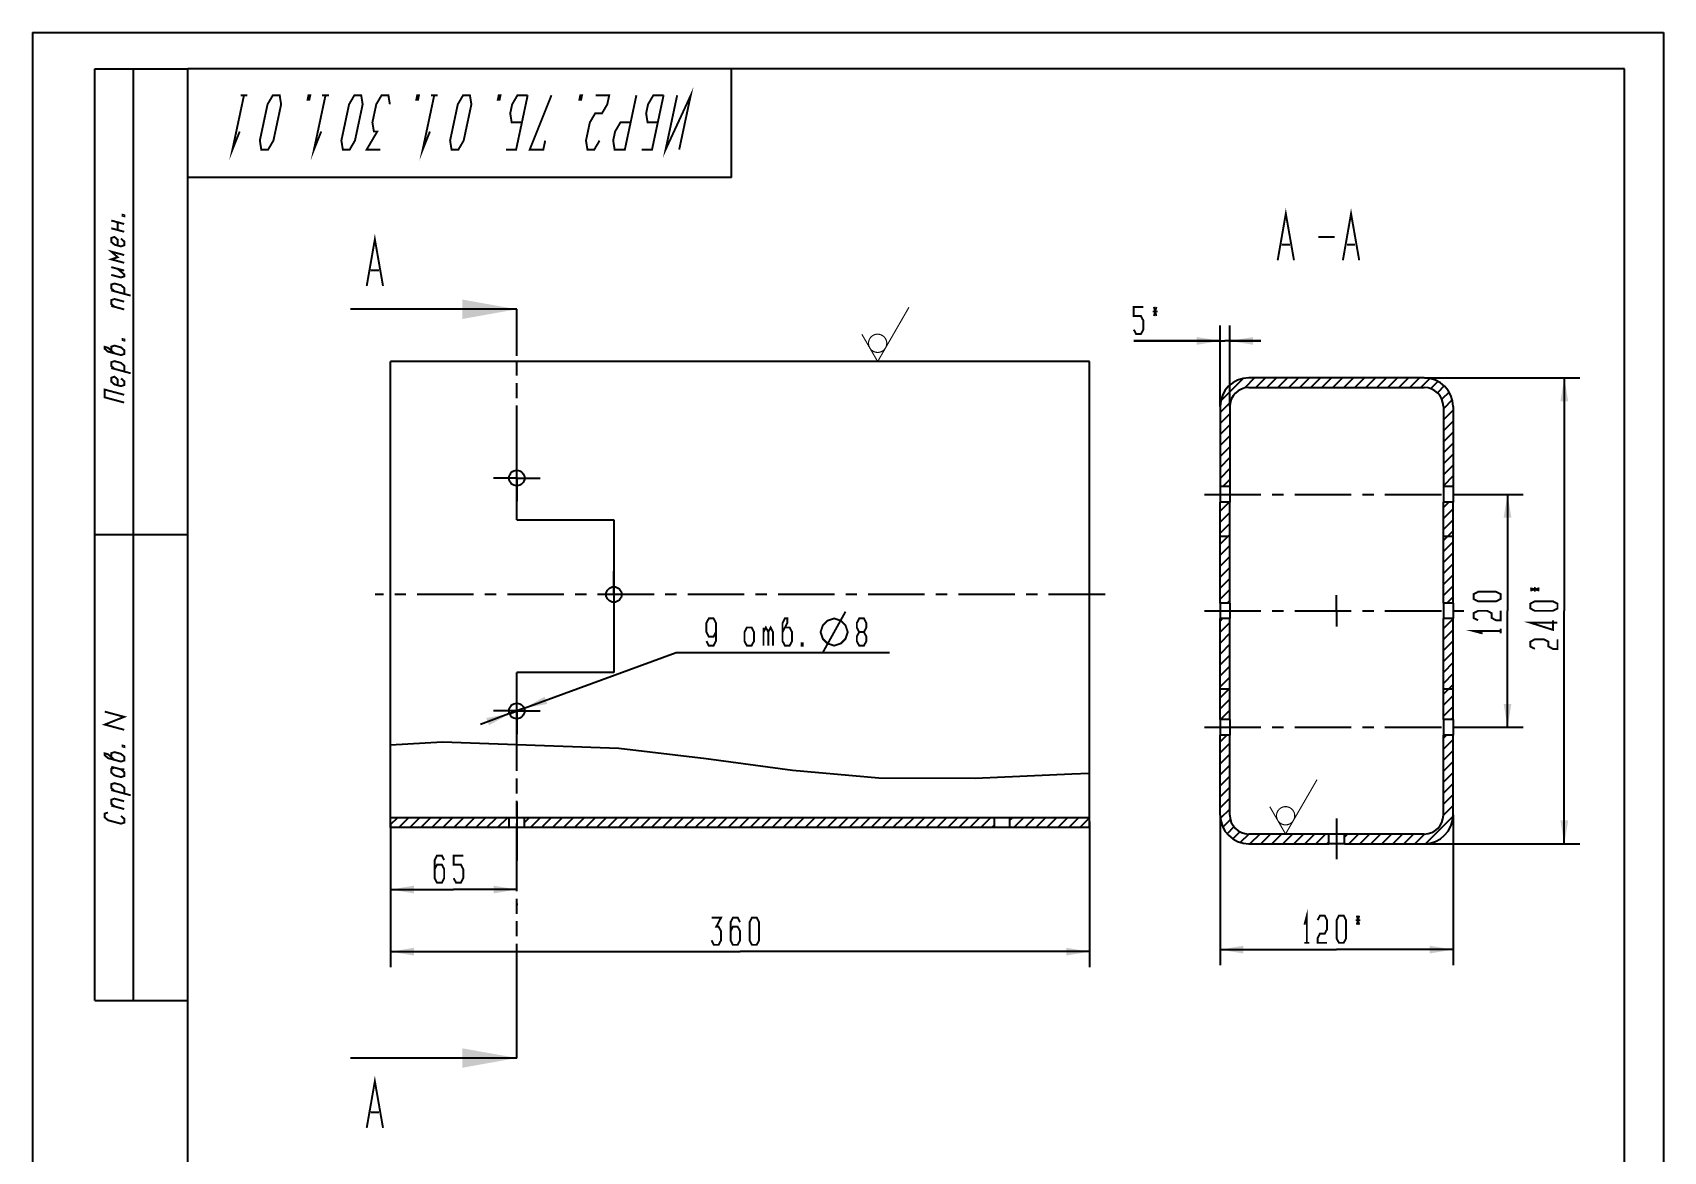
# Model space of a CAD drawing. Header units: millimetres. Extents: x 0 to 1035, y 0 to 659.
# Drawn here: x 0 to 210, y 152.9 to 297 of the extents above; entities that cross this region are included whole.
import ezdxf

# ---------------------------------------------------------------- set-up
doc = ezdxf.new("R2010")
doc.units = ezdxf.units.MM
doc.header["$LTSCALE"] = 19.36
doc.linetypes.add('CENTER', pattern=[0.6, 0.375, -0.075, 0.075, -0.075])
doc.linetypes.add('PHANTOM', pattern=[0.8, 0.45, -0.05, 0.1, -0.05, 0.1, -0.05])
doc.layers.get('0').update_dxf_attribs({"linetype": 'CONTINUOUS'})
for name, color, linetype in [('ALL_AXIS', 7, 'CONTINUOUS'), ('ALL_DIMENSIONS', 7, 'CONTINUOUS'), ('ALL_SURF_FIN', 7, 'CONTINUOUS'), ('DEFAULT_3', 7, 'PHANTOM')]:
    doc.layers.add(name, color=color, linetype=linetype)
doc.styles.get("Standard").update_dxf_attribs({"font": 'txt', "width": 0.7})
doc.dimstyles.new('DIMSTYLE_1', dxfattribs={"dimtxt": 3.5, "dimasz": 3, "dimexe": 0.18, "dimexo": 0.0625, "dimgap": 0.09, "dimtad": 1, "dimdec": 5, "dimlfac": 4, "dimdsep": 46, "dimtxsty": 'STANDARD', "dimblk": '_FILLED', "dimblk1": '_FILLED', "dimblk2": '_FILLED', "dimcen": 0.09, "dimadec": 0, "dimazin": 0, "dimtp": 0.5, "dimtm": 0.5, "dimtfac": 1, "dimtdec": 5, "dimtofl": 0, "dimtmove": 0, "dimatfit": 3, "dimldrblk": '_FILLED', "dimfxl": 1, "dimtolj": 1, "dimarcsym": 0})
doc.dimstyles.new('DIMSTYLE_2', dxfattribs={"dimtxt": 3.5, "dimasz": 3, "dimexe": 0.18, "dimexo": 0.0625, "dimgap": 0.09, "dimtad": 1, "dimlfac": 4, "dimdsep": 46, "dimtxsty": 'STANDARD', "dimblk": '_FILLED', "dimblk1": '_FILLED', "dimblk2": '_FILLED', "dimcen": 0.09, "dimadec": 0, "dimazin": 0, "dimtp": 0.3, "dimtm": 0.3, "dimtfac": 1, "dimtofl": 0, "dimtmove": 0, "dimatfit": 3, "dimldrblk": '_FILLED', "dimfxl": 1, "dimtolj": 1, "dimarcsym": 0})
doc.dimstyles.new('DIMSTYLE_3', dxfattribs={"dimtxt": 3.5, "dimasz": 3, "dimexe": 0.18, "dimexo": 0.0625, "dimgap": 0.09, "dimtad": 1, "dimlfac": 4, "dimdsep": 46, "dimtxsty": 'STANDARD', "dimblk": '_FILLED', "dimblk1": '_FILLED', "dimblk2": '_FILLED', "dimcen": 0.09, "dimadec": 0, "dimazin": 0, "dimtp": 0.5, "dimtm": 0.5, "dimtfac": 1, "dimtofl": 0, "dimtmove": 0, "dimatfit": 3, "dimldrblk": '_FILLED', "dimfxl": 1, "dimtolj": 1, "dimarcsym": 0})
doc.dimstyles.new('DIMSTYLE_4', dxfattribs={"dimtxt": 3.5, "dimasz": 3, "dimexe": 0.18, "dimexo": 0.0625, "dimgap": 0.09, "dimtad": 1, "dimtih": 1, "dimtoh": 1, "dimdec": 5, "dimlfac": 4, "dimdsep": 46, "dimtxsty": 'STANDARD', "dimblk": '_FILLED', "dimblk1": '_FILLED', "dimblk2": '_FILLED', "dimcen": 0.09, "dimadec": 0, "dimazin": 0, "dimtp": 0.2, "dimtm": 0.2, "dimtfac": 1, "dimtdec": 5, "dimtofl": 0, "dimtmove": 0, "dimatfit": 3, "dimldrblk": '_FILLED', "dimfxl": 1, "dimtolj": 1, "dimarcsym": 0})
doc.dimstyles.new('DIMSTYLE_5', dxfattribs={"dimtxt": 3.5, "dimasz": 3, "dimexe": 0.18, "dimexo": 0.0625, "dimgap": 0.09, "dimtad": 1, "dimdec": 5, "dimlfac": 4, "dimdsep": 46, "dimtxsty": 'STANDARD', "dimblk": '_FILLED', "dimblk1": '_FILLED', "dimblk2": '_FILLED', "dimcen": 0.09, "dimadec": 0, "dimazin": 0, "dimtp": 0.3, "dimtm": 0.3, "dimtfac": 1, "dimtdec": 5, "dimtofl": 0, "dimtmove": 0, "dimatfit": 3, "dimldrblk": '_FILLED', "dimfxl": 1, "dimtolj": 1, "dimarcsym": 0})
doc.dimstyles.new('DIMSTYLE_6', dxfattribs={"dimtxt": 3.5, "dimasz": 3, "dimexe": 0.18, "dimexo": 0.0625, "dimgap": 0.09, "dimtad": 1, "dimdec": 5, "dimlfac": 4, "dimdsep": 46, "dimtxsty": 'STANDARD', "dimblk": '_FILLED', "dimblk1": '_FILLED', "dimblk2": '_FILLED', "dimcen": 0.09, "dimadec": 0, "dimazin": 0, "dimtp": 0.1, "dimtm": 0.1, "dimtfac": 1, "dimtdec": 5, "dimtofl": 0, "dimtmove": 0, "dimatfit": 3, "dimldrblk": '_FILLED', "dimfxl": 1, "dimtolj": 1, "dimarcsym": 0})

# ---------------------------------------------------------------- blocks, each defined once
blk = doc.blocks.new('_FILLED')
at = {"color": 0, "linetype": 'BYBLOCK'}
blk.add_solid([(0, 0), (-1, 0.167), (-1, -0.167)], dxfattribs=at)
blk = doc.blocks.new('*D0')
at = {"layer": 'ALL_DIMENSIONS', "color": 2, "linetype": 'CONTINUOUS'}
for p, q in [((136.1, 195.37), (136.1, 176.63)), ((46.1, 195.05), (46.1, 176.63)), ((46.1, 178.63), (91.1, 178.63)), ((136.1, 178.63), (91.1, 178.63))]:
    blk.add_line(p, q, dxfattribs=at)
at = {"layer": 'ALL_DIMENSIONS', "color": 2, "linetype": 'CONTINUOUS', "xscale": 3, "yscale": 3, "zscale": 3, "rotation": 180}
blk.add_blockref('_FILLED', (46.1, 178.63), dxfattribs=at)
at = {"layer": 'ALL_DIMENSIONS', "color": 2, "linetype": 'CONTINUOUS', "xscale": 3, "yscale": 3, "zscale": 3}
blk.add_blockref('_FILLED', (136.1, 178.63), dxfattribs=at)
blk = doc.blocks.new('*D1')
at = {"layer": 'ALL_DIMENSIONS', "color": 2, "linetype": 'CONTINUOUS'}
for p, q in [((152.92, 196.23), (152.92, 176.89)), ((182.92, 196.23), (182.92, 176.89)), ((152.92, 178.89), (167.92, 178.89)), ((182.92, 178.89), (167.92, 178.89))]:
    blk.add_line(p, q, dxfattribs=at)
at = {"layer": 'ALL_DIMENSIONS', "color": 2, "linetype": 'CONTINUOUS', "xscale": 3, "yscale": 3, "zscale": 3, "rotation": 180}
blk.add_blockref('_FILLED', (152.92, 178.89), dxfattribs=at)
at = {"layer": 'ALL_DIMENSIONS', "color": 2, "linetype": 'CONTINUOUS', "xscale": 3, "yscale": 3, "zscale": 3}
blk.add_blockref('_FILLED', (182.92, 178.89), dxfattribs=at)
blk = doc.blocks.new('*D2')
at = {"layer": 'ALL_DIMENSIONS', "color": 2, "linetype": 'CONTINUOUS'}
for p, q in [((179.22, 252.53), (199.24, 252.53)), ((197.24, 252.53), (197.24, 222.53)), ((197.24, 192.53), (197.24, 222.53)), ((179.22, 192.53), (199.24, 192.53))]:
    blk.add_line(p, q, dxfattribs=at)
at = {"layer": 'ALL_DIMENSIONS', "color": 2, "linetype": 'CONTINUOUS', "xscale": 3, "yscale": 3, "zscale": 3}
for p, rotation in [((197.24, 252.53), 90), ((197.24, 192.53), 270)]:
    blk.add_blockref('_FILLED', p, dxfattribs=dict(at, rotation=rotation))
blk = doc.blocks.new('*D3')
at = {"layer": 'ALL_DIMENSIONS', "color": 2, "linetype": 'CONTINUOUS'}
for p, q in [((62.35, 209.63), (82.87, 217.17)), ((82.87, 217.17), (85.02, 217.17)), ((85.02, 217.17), (110.34, 217.17)), ((62.35, 209.63), (57.66, 207.9)), ((61.41, 209.28), (62.35, 209.63)), ((63.29, 209.97), (62.35, 209.63))]:
    blk.add_line(p, q, dxfattribs=at)
at = {"layer": 'ALL_DIMENSIONS', "color": 2, "linetype": 'CONTINUOUS', "xscale": 3, "yscale": 3, "zscale": 3}
for p, rotation in [((63.29, 209.97), 200.1702546127), ((61.41, 209.28), 20.1702546127)]:
    blk.add_blockref('_FILLED', p, dxfattribs=dict(at, rotation=rotation))
blk = doc.blocks.new('*D4')
at = {"layer": 'ALL_DIMENSIONS', "color": 2, "linetype": 'CONTINUOUS'}
for p, q in [((182.92, 237.53), (191.93, 237.53)), ((189.93, 237.53), (189.93, 222.53)), ((189.93, 207.53), (189.93, 222.53)), ((182.92, 207.53), (191.93, 207.53))]:
    blk.add_line(p, q, dxfattribs=at)
at = {"layer": 'ALL_DIMENSIONS', "color": 2, "linetype": 'CONTINUOUS', "xscale": 3, "yscale": 3, "zscale": 3}
for p, rotation in [((189.93, 237.53), 90), ((189.93, 207.53), 270)]:
    blk.add_blockref('_FILLED', p, dxfattribs=dict(at, rotation=rotation))
blk = doc.blocks.new('*D5')
at = {"layer": 'ALL_DIMENSIONS', "color": 2, "linetype": 'CONTINUOUS'}
for p, q in [((46.1, 194.63), (46.1, 184.63)), ((62.35, 194.63), (62.35, 190.37)), ((46.1, 186.63), (54.22, 186.63)), ((62.35, 186.63), (54.22, 186.63)), ((62.35, 184.85), (62.35, 184.63))]:
    blk.add_line(p, q, dxfattribs=at)
at = {"layer": 'ALL_DIMENSIONS', "color": 2, "linetype": 'CONTINUOUS', "xscale": 3, "yscale": 3, "zscale": 3, "rotation": 180}
blk.add_blockref('_FILLED', (46.1, 186.63), dxfattribs=at)
at = {"layer": 'ALL_DIMENSIONS', "color": 2, "linetype": 'CONTINUOUS', "xscale": 3, "yscale": 3, "zscale": 3}
blk.add_blockref('_FILLED', (62.35, 186.63), dxfattribs=at)
blk = doc.blocks.new('*D6')
at = {"layer": 'ALL_DIMENSIONS', "color": 2, "linetype": 'CONTINUOUS'}
for p, q in [((152.92, 248.83), (152.92, 259.29)), ((154.17, 248.83), (154.17, 259.29)), ((152.92, 257.29), (141.8, 257.29)), ((141.8, 257.29), (153.54, 257.29)), ((158.17, 257.29), (153.54, 257.29)), ((154.17, 257.29), (158.17, 257.29))]:
    blk.add_line(p, q, dxfattribs=at)
at = {"layer": 'ALL_DIMENSIONS', "color": 2, "linetype": 'CONTINUOUS', "xscale": 3, "yscale": 3, "zscale": 3}
blk.add_blockref('_FILLED', (152.92, 257.29), dxfattribs=at)
at = {"layer": 'ALL_DIMENSIONS', "color": 2, "linetype": 'CONTINUOUS', "xscale": 3, "yscale": 3, "zscale": 3, "rotation": 180}
blk.add_blockref('_FILLED', (154.17, 257.29), dxfattribs=at)
blk = doc.blocks.new('SF0_BL1', base_point=(109.82, 258.13))
at = {"layer": 'ALL_SURF_FIN', "color": 2, "linetype": 'CONTINUOUS', "const_width": 0.146}
for points in [[(108.82, 254.63), (112.86, 261.64)], [(108.82, 254.63), (106.78, 258.15)]]:
    blk.add_lwpolyline(points, dxfattribs=at)
blk.add_lwpolyline([(107.64, 256.98, 1), (109.99, 256.98, 1)], format="xyb", close=True, dxfattribs=at)
blk = doc.blocks.new('SF1_BL2', base_point=(162.36, 197.28))
at = {"layer": 'ALL_SURF_FIN', "color": 2, "linetype": 'CONTINUOUS', "const_width": 0.146}
for points in [[(161.35, 193.78), (165.4, 200.78)], [(161.35, 193.78), (159.32, 197.3)]]:
    blk.add_lwpolyline(points, dxfattribs=at)
blk.add_lwpolyline([(160.18, 196.13, 1), (162.53, 196.13, 1)], format="xyb", close=True, dxfattribs=at)

msp = doc.modelspace()

# ---------------------------------------------------------------- linework, layer by layer
at = {"color": 7, "linetype": 'CONTINUOUS'}
for p, q in [((0, 297), (0, 0)), ((0, 297), (210, 297)), ((210, 297), (210, 0)), ((8, 172.3498994), (8, 292.3498994)), ((8, 292.3498994), (20, 292.3498994)), ((13, 172.3498994), (13, 292.3498994)), ((90, 292.3498994), (20, 292.3498994)), ((20, 278.3498994), (20, 292.3498994)), ((20, 172.3498994), (20, 292.3498994)), ((20, 5), (20, 292.3498994)), ((205, 292.3498994), (20, 292.3498994)), ((90, 278.3498994), (90, 292.3498994)), ((205, 5), (205, 292.3498994)), ((90, 278.3498994), (20, 278.3498994)), ((62.3494389, 261.3676079), (46.9224141, 261.3676079)), ((46.0994389, 194.6286529), (46.0994389, 254.6286529)), ((136.0994389, 254.6286529), (46.0994389, 254.6286529)), ((136.0994389, 194.6286529), (136.0994389, 254.6286529)), ((179.21574, 252.5269481), (156.61574, 252.5269481)), ((156.61574, 251.2769481), (179.21574, 251.2769481)), ((152.91574, 248.8269481), (152.91574, 238.5269481)), ((154.16574, 248.8269481), (154.16574, 238.5269481)), ((181.66574, 248.8269481), (181.66574, 238.5269481)), ((182.91574, 248.8269481), (182.91574, 238.5269481)), ((154.16574, 238.5269481), (152.91574, 238.5269481)), ((182.91574, 238.5269481), (181.66574, 238.5269481)), ((152.91574, 223.5269481), (152.91574, 236.5269481)), ((154.16574, 236.5269481), (152.91574, 236.5269481)), ((154.16574, 223.5269481), (154.16574, 236.5269481)), ((181.66574, 223.5269481), (181.66574, 236.5269481)), ((182.91574, 236.5269481), (181.66574, 236.5269481)), ((182.91574, 223.5269481), (182.91574, 236.5269481)), ((8, 232.3498994), (20, 232.3498994)), ((152.91574, 232.1504423), (154.16574, 232.1504423)), ((181.66574, 232.1504423), (182.91574, 232.1504423)), ((154.16574, 223.5269481), (152.91574, 223.5269481)), ((182.91574, 223.5269481), (181.66574, 223.5269481)), ((152.91574, 208.5269481), (152.91574, 221.5269481)), ((154.16574, 221.5269481), (152.91574, 221.5269481)), ((154.16574, 208.5269481), (154.16574, 221.5269481)), ((182.91574, 221.5269481), (181.66574, 221.5269481)), ((181.66574, 208.5269481), (181.66574, 221.5269481)), ((182.91574, 208.5269481), (182.91574, 221.5269481)), ((152.91574, 212.4796691), (154.16574, 212.4796691)), ((181.66574, 212.4796691), (182.91574, 212.4796691)), ((154.16574, 208.5269481), (152.91574, 208.5269481)), ((182.91574, 208.5269481), (181.66574, 208.5269481)), ((154.16574, 206.5269481), (152.91574, 206.5269481)), ((152.91574, 196.2269481), (152.91574, 206.5269481)), ((154.16574, 196.2269481), (154.16574, 206.5269481)), ((182.91574, 206.5269481), (181.66574, 206.5269481)), ((181.66574, 196.2269481), (181.66574, 206.5269481)), ((182.91574, 196.2269481), (182.91574, 206.5269481)), ((52.7946085, 205.6065865), (46.0994389, 205.23356)), ((75.500245, 204.7998565), (52.7946085, 205.6065865)), ((86.7263188, 203.4502507), (75.500245, 204.7998565)), ((97.8559233, 201.9684748), (86.7263188, 203.4502507)), ((108.9765093, 200.9739977), (97.8559233, 201.9684748)), ((121.3614269, 200.9260372), (108.9765093, 200.9739977)), ((133.807235, 201.4925067), (121.3614269, 200.9260372)), ((136.0994389, 201.5730016), (133.807235, 201.4925067)), ((61.3494389, 195.8786529), (46.0994389, 195.8786529)), ((61.3494389, 194.6286529), (61.3494389, 195.8786529)), ((123.8494389, 195.8786529), (63.3494389, 195.8786529)), ((63.3494389, 194.6286529), (63.3494389, 195.8786529)), ((123.8494389, 194.6286529), (123.8494389, 195.8786529)), ((136.0994389, 195.8786529), (125.8494389, 195.8786529)), ((125.8494389, 194.6286529), (125.8494389, 195.8786529)), ((61.3494389, 194.6286529), (46.0994389, 194.6286529)), ((123.8494389, 194.6286529), (63.3494389, 194.6286529)), ((136.0994389, 194.6286529), (125.8494389, 194.6286529)), ((166.91574, 193.7769481), (156.61574, 193.7769481)), ((166.91574, 192.5269481), (166.91574, 193.7769481)), ((179.21574, 193.7769481), (168.91574, 193.7769481)), ((168.91574, 192.5269481), (168.91574, 193.7769481)), ((156.61574, 192.5269481), (166.91574, 192.5269481)), ((168.91574, 192.5269481), (179.21574, 192.5269481)), ((8, 172.3498994), (20, 172.3498994)), ((62.3494389, 164.9283529), (46.9224141, 164.9283529))]:
    msp.add_line(p, q, dxfattribs=at)
at = {"color": 5, "linetype": 'CONTINUOUS'}
for p, q in [((46.9224141, 261.3676079), (40.9224141, 261.3676079)), ((46.9224141, 164.9283529), (40.9224141, 164.9283529))]:
    msp.add_line(p, q, dxfattribs=at)
at = {"color": 2, "linetype": 'CONTINUOUS'}
for p, q in [((155.8738309, 252.448), (152.994688, 249.568857)), ((157.3669926, 252.5269481), (156.0463685, 251.206324)), ((158.7812061, 252.5269481), (157.5312061, 251.2769481)), ((160.1954197, 252.5269481), (158.9454197, 251.2769481)), ((161.6096332, 252.5269481), (160.3596332, 251.2769481)), ((163.0238468, 252.5269481), (161.7738468, 251.2769481)), ((164.4380604, 252.5269481), (163.1880604, 251.2769481)), ((165.8522739, 252.5269481), (164.6022739, 251.2769481)), ((167.2664875, 252.5269481), (166.0164875, 251.2769481)), ((168.6807011, 252.5269481), (167.4307011, 251.2769481)), ((170.0949146, 252.5269481), (168.8449146, 251.2769481)), ((171.5091282, 252.5269481), (170.2591282, 251.2769481)), ((172.9233417, 252.5269481), (171.6733417, 251.2769481)), ((174.3375553, 252.5269481), (173.0875553, 251.2769481)), ((175.7517689, 252.5269481), (174.5017689, 251.2769481)), ((177.1659824, 252.5269481), (175.9159824, 251.2769481)), ((178.580196, 252.5269481), (177.330196, 251.2769481)), ((179.9215829, 252.4541214), (178.7444096, 251.2769481)), ((180.9634445, 252.0817694), (180.0179286, 251.1362536)), ((181.7828444, 251.4869558), (180.8986164, 250.6027278)), ((182.40437, 250.6942678), (181.4775212, 249.767419)), ((154.236364, 249.3963195), (152.91574, 248.0756955)), ((154.16574, 247.9114819), (152.91574, 246.6614819)), ((182.8121355, 249.6878198), (181.66574, 248.5414242)), ((182.91574, 248.3772107), (181.66574, 247.1272107)), ((154.16574, 246.4972684), (152.91574, 245.2472684)), ((182.91574, 246.9629971), (181.66574, 245.7129971)), ((154.16574, 245.0830548), (152.91574, 243.8330548)), ((154.16574, 243.6688412), (152.91574, 242.4188412)), ((182.91574, 245.5487836), (181.66574, 244.2987836)), ((182.91574, 244.13457), (181.66574, 242.88457)), ((154.16574, 242.2546277), (152.91574, 241.0046277)), ((182.91574, 242.7203564), (181.66574, 241.4703564)), ((154.16574, 240.8404141), (152.91574, 239.5904141)), ((154.16574, 239.4262006), (153.2664875, 238.5269481)), ((182.91574, 241.3061429), (181.66574, 240.0561429)), ((182.91574, 239.8919293), (181.66574, 238.6419293)), ((154.0949146, 236.5269481), (152.91574, 235.3477734)), ((182.3791859, 236.5269481), (181.66574, 235.8135022)), ((182.91574, 235.6492886), (181.66574, 234.3992886)), ((154.16574, 235.1835599), (152.91574, 233.9335599)), ((154.16574, 233.7693463), (152.91574, 232.5193463)), ((182.91574, 234.2350751), (181.66574, 232.9850751)), ((154.16574, 232.3551327), (152.91574, 231.1051327)), ((182.91574, 232.8208615), (181.66574, 231.5708615)), ((182.91574, 231.4066479), (181.66574, 230.1566479)), ((154.16574, 230.9409192), (152.91574, 229.6909192)), ((154.16574, 229.5267056), (152.91574, 228.2767056)), ((182.91574, 229.9924344), (181.66574, 228.7424344)), ((154.16574, 228.1124921), (152.91574, 226.8624921)), ((182.91574, 228.5782208), (181.66574, 227.3282208)), ((182.91574, 227.1640072), (181.66574, 225.9140072)), ((154.16574, 226.6982785), (152.91574, 225.4482785)), ((154.16574, 225.2840649), (152.91574, 224.0340649)), ((182.91574, 225.7497937), (181.66574, 224.4997937)), ((154.16574, 223.8698514), (153.8228367, 223.5269481)), ((182.91574, 224.3355801), (182.1071079, 223.5269481)), ((153.2370502, 221.5269481), (152.91574, 221.2056378)), ((154.16574, 221.0414242), (152.91574, 219.7914242)), ((182.91574, 221.507153), (181.66574, 220.257153)), ((154.16574, 219.6272107), (152.91574, 218.3772107)), ((182.91574, 220.0929394), (181.66574, 218.8429394)), ((182.91574, 218.6787259), (181.66574, 217.4287259)), ((154.16574, 218.2129971), (152.91574, 216.9629971)), ((154.16574, 216.7987836), (152.91574, 215.5487836)), ((182.91574, 217.2645123), (181.66574, 216.0145123)), ((154.16574, 215.38457), (152.91574, 214.13457)), ((182.91574, 215.8502987), (181.66574, 214.6002987)), ((182.91574, 214.4360852), (181.66574, 213.1860852)), ((154.16574, 213.9703564), (152.91574, 212.7203564)), ((154.16574, 212.5561429), (152.91574, 211.3061429)), ((182.91574, 213.0218716), (181.66574, 211.7718716)), ((154.16574, 211.1419293), (152.91574, 209.8919293)), ((182.91574, 211.6076581), (181.66574, 210.3576581)), ((182.91574, 210.1934445), (181.66574, 208.9434445)), ((154.16574, 209.7277157), (152.9649723, 208.5269481)), ((182.91574, 208.7792309), (182.6634571, 208.5269481)), ((153.7933994, 206.5269481), (152.91574, 205.6492886)), ((182.0776707, 206.5269481), (181.66574, 206.1150174)), ((182.91574, 205.9508038), (181.66574, 204.7008038)), ((154.16574, 205.4850751), (152.91574, 204.2350751)), ((154.16574, 204.0708615), (152.91574, 202.8208615)), ((182.91574, 204.5365902), (181.66574, 203.2865902)), ((154.16574, 202.6566479), (152.91574, 201.4066479)), ((182.91574, 203.1223767), (181.66574, 201.8723767)), ((182.91574, 201.7081631), (181.66574, 200.4581631)), ((154.16574, 201.2424344), (152.91574, 199.9924344)), ((154.16574, 199.8282208), (152.91574, 198.5782208)), ((182.91574, 200.2939496), (181.66574, 199.0439496)), ((154.16574, 198.4140072), (152.91574, 197.1640072)), ((182.91574, 197.4655224), (181.6649204, 196.2147029)), ((182.91574, 198.879736), (181.66574, 197.629736)), ((46.0994389, 194.9883209), (46.9897709, 195.8786529)), ((47.1539845, 194.6286529), (48.4039845, 195.8786529)), ((48.5681981, 194.6286529), (49.8181981, 195.8786529)), ((49.9824116, 194.6286529), (51.2324116, 195.8786529)), ((51.3966252, 194.6286529), (52.6466252, 195.8786529)), ((52.8108387, 194.6286529), (54.0608387, 195.8786529)), ((54.2250523, 194.6286529), (55.4750523, 195.8786529)), ((55.6392659, 194.6286529), (56.8892659, 195.8786529)), ((57.0534794, 194.6286529), (58.3034794, 195.8786529)), ((58.467693, 194.6286529), (59.717693, 195.8786529)), ((59.8819066, 194.6286529), (61.1319066, 195.8786529)), ((63.3494389, 195.2677581), (63.9603337, 195.8786529)), ((64.1245472, 194.6286529), (65.3745472, 195.8786529)), ((65.5387608, 194.6286529), (66.7887608, 195.8786529)), ((66.9529744, 194.6286529), (68.2029744, 195.8786529)), ((68.3671879, 194.6286529), (69.6171879, 195.8786529)), ((69.7814015, 194.6286529), (71.0314015, 195.8786529)), ((71.1956151, 194.6286529), (72.4456151, 195.8786529)), ((72.6098286, 194.6286529), (73.8598286, 195.8786529)), ((74.0240422, 194.6286529), (75.2740422, 195.8786529)), ((75.4382557, 194.6286529), (76.6882557, 195.8786529)), ((76.8524693, 194.6286529), (78.1024693, 195.8786529)), ((78.2666829, 194.6286529), (79.5166829, 195.8786529)), ((79.6808964, 194.6286529), (80.9308964, 195.8786529)), ((81.09511, 194.6286529), (82.34511, 195.8786529)), ((82.5093236, 194.6286529), (83.7593236, 195.8786529)), ((83.9235371, 194.6286529), (85.1735371, 195.8786529)), ((85.3377507, 194.6286529), (86.5877507, 195.8786529)), ((86.7519642, 194.6286529), (88.0019642, 195.8786529)), ((88.1661778, 194.6286529), (89.4161778, 195.8786529)), ((89.5803914, 194.6286529), (90.8303914, 195.8786529)), ((90.9946049, 194.6286529), (92.2446049, 195.8786529)), ((92.4088185, 194.6286529), (93.6588185, 195.8786529)), ((93.8230321, 194.6286529), (95.0730321, 195.8786529)), ((95.2372456, 194.6286529), (96.4872456, 195.8786529)), ((96.6514592, 194.6286529), (97.9014592, 195.8786529)), ((98.0656727, 194.6286529), (99.3156727, 195.8786529)), ((99.4798863, 194.6286529), (100.7298863, 195.8786529)), ((100.8940999, 194.6286529), (102.1440999, 195.8786529)), ((102.3083134, 194.6286529), (103.5583134, 195.8786529)), ((103.722527, 194.6286529), (104.972527, 195.8786529)), ((105.1367405, 194.6286529), (106.3867405, 195.8786529)), ((106.5509541, 194.6286529), (107.8009541, 195.8786529)), ((107.9651677, 194.6286529), (109.2151677, 195.8786529)), ((109.3793812, 194.6286529), (110.6293812, 195.8786529)), ((110.7935948, 194.6286529), (112.0435948, 195.8786529)), ((112.2078084, 194.6286529), (113.4578084, 195.8786529)), ((113.6220219, 194.6286529), (114.8720219, 195.8786529)), ((115.0362355, 194.6286529), (116.2862355, 195.8786529)), ((116.450449, 194.6286529), (117.700449, 195.8786529)), ((117.8646626, 194.6286529), (119.1146626, 195.8786529)), ((119.2788762, 194.6286529), (120.5288762, 195.8786529)), ((120.6930897, 194.6286529), (121.9430897, 195.8786529)), ((122.1073033, 194.6286529), (123.3573033, 195.8786529)), ((125.8494389, 195.5423614), (126.1857304, 195.8786529)), ((126.349944, 194.6286529), (127.599944, 195.8786529)), ((127.7641575, 194.6286529), (129.0141575, 195.8786529)), ((129.1783711, 194.6286529), (130.4283711, 195.8786529)), ((130.5925847, 194.6286529), (131.8425847, 195.8786529)), ((132.0067982, 194.6286529), (133.2567982, 195.8786529)), ((133.4210118, 194.6286529), (134.6710118, 195.8786529)), ((134.8352254, 194.6286529), (136.0852254, 195.8786529)), ((154.16574, 196.9997937), (152.9448175, 195.7788712)), ((154.2365915, 195.6564316), (153.2586264, 194.6784665)), ((182.9051167, 196.0406856), (179.4020023, 192.5375712)), ((61.2961201, 194.6286529), (61.3494389, 194.6819717)), ((123.5215169, 194.6286529), (123.8494389, 194.956575)), ((154.6992103, 194.7048369), (153.8133613, 193.8189879)), ((155.4731957, 194.0646087), (154.5627746, 193.1541876)), ((156.6007518, 193.7779512), (155.5208936, 192.6980931)), ((158.0139622, 193.7769481), (156.7639622, 192.5269481)), ((159.4281757, 193.7769481), (158.1781757, 192.5269481)), ((160.8423893, 193.7769481), (159.5923893, 192.5269481)), ((162.2566029, 193.7769481), (161.0066029, 192.5269481)), ((163.6708164, 193.7769481), (162.4208164, 192.5269481)), ((165.08503, 193.7769481), (163.83503, 192.5269481)), ((166.4992435, 193.7769481), (165.2492435, 192.5269481)), ((169.3276707, 193.7769481), (168.91574, 193.3650174)), ((170.7418842, 193.7769481), (169.4918842, 192.5269481)), ((172.1560978, 193.7769481), (170.9060978, 192.5269481)), ((173.5703114, 193.7769481), (172.3203114, 192.5269481)), ((174.9845249, 193.7769481), (173.7345249, 192.5269481)), ((176.3987385, 193.7769481), (175.1487385, 192.5269481)), ((177.812952, 193.7769481), (176.562952, 192.5269481)), ((179.2279852, 193.7777676), (177.9771656, 192.5269481)), ((166.91574, 192.7792309), (166.6634571, 192.5269481))]:
    msp.add_line(p, q, dxfattribs=at)
at = {"color": 2, "linetype": 'CONTINUOUS', "const_width": 0.25}
for points in [[(83.2621094, 281.9280879), (84.749999, 288.928084), (81.5120996, 281.9280879), (83, 288.928084)], [(26.6643164, 284.2614199), (25.7308525, 281.9280879), (27.2187529, 288.928084)], [(27.65625, 288.928084), (26.7812451, 288.928084)], [(31.812499, 288.928084), (32.0020127, 287.761418), (31.0100898, 283.0947539), (30.3246094, 281.9280879), (29.4496045, 281.9280879), (29.2600908, 283.0947539), (30.2520137, 287.761418), (30.9375049, 288.928084), (31.812499, 288.928084)], [(35.531251, 288.928084), (35.7500049, 288.928084), (35.6260078, 288.3447617), (35.4072539, 288.3447617), (35.531251, 288.928084)], [(37.1643213, 284.2614199), (36.2308574, 281.9280879), (37.7187471, 288.928084)], [(38.1562549, 288.928084), (37.28125, 288.928084)], [(42.3125039, 288.928084), (42.5020176, 287.761418), (41.510084, 283.0947539), (40.8246035, 281.9280879), (39.9496094, 281.9280879), (39.760085, 283.0947539), (40.7520186, 287.761418), (41.437499, 288.928084), (42.3125039, 288.928084)], [(44.7621094, 281.9280879), (43.0120996, 281.9280879), (44.3830713, 284.2614199), (43.9455742, 284.2614199), (43.7560498, 285.4280859), (44.2520166, 287.761418), (44.9374971, 288.928084), (45.812502, 288.928084), (46.0020156, 287.761418)], [(49.5312539, 288.928084), (49.7499971, 288.928084), (49.6260107, 288.3447617), (49.4072568, 288.3447617), (49.5312539, 288.928084)], [(51.1643242, 284.2614199), (50.2308496, 281.9280879), (51.71875, 288.928084)], [(52.1562471, 288.928084), (51.2812529, 288.928084)], [(56.3124961, 288.928084), (56.5020205, 287.761418), (55.5100869, 283.0947539), (54.8246064, 281.9280879), (53.9496016, 281.9280879), (53.7600879, 283.0947539), (54.7520215, 287.761418), (55.437502, 288.928084), (56.3124961, 288.928084)], [(60.031248, 288.928084), (60.250002, 288.928084), (60.1260049, 288.3447617), (59.9072617, 288.3447617), (60.031248, 288.928084)], [(63.75, 288.928084), (62.2620996, 281.9280879), (60.9496084, 281.9280879)], [(63.75, 288.928084), (62.437498, 288.928084), (61.7520176, 287.761418), (61.5040342, 286.594752), (61.6935479, 285.4280859), (63.0060498, 285.4280859)], [(66.812501, 288.928084), (64.0121094, 281.9280879), (65.7621084, 281.9280879), (66.0100918, 283.0947539)], [(70.5312529, 288.928084), (70.7499961, 288.928084), (70.6260098, 288.3447617), (70.4072559, 288.3447617), (70.5312529, 288.928084)], [(73.0100879, 283.0947539), (72.3246074, 281.9280879), (71.4496025, 281.9280879), (71.2600889, 283.0947539), (71.7560557, 285.4280859), (72.4415361, 286.594752), (73.3165303, 286.594752), (74.0020215, 287.761418), (74.2500049, 288.928084), (72.4999951, 288.928084)], [(77.7500029, 288.928084), (76.2621025, 281.9280879), (74.9496006, 281.9280879), (74.7600869, 283.0947539), (75.0080703, 284.2614199), (75.6935508, 285.4280859), (77.0060527, 285.4280859)], [(81.250001, 288.928084), (79.7621006, 281.9280879), (78.4496094, 281.9280879)], [(81.250001, 288.928084), (79.937499, 288.928084), (79.2520186, 287.761418), (79.0040352, 286.594752), (79.1935488, 285.4280859), (80.5060508, 285.4280859)], [(11.7940942, 273.4749102), (11.7940942, 273.3498926), (11.5857603, 273.4057305), (11.5857603, 273.5307266), (11.7940942, 273.4749102)], [(160.3303652, 267.6788125), (161.3803711, 273.6788184), (162.430377, 267.6788125)], [(168.7303691, 267.6788125), (169.780375, 273.6788184), (170.8303594, 267.6788125)], [(10.1274277, 272.7964766), (11.7940942, 272.3499023)], [(11.7940942, 271.3498906), (10.1274277, 271.7964863)], [(10.9607637, 271.5731992), (10.9607637, 272.5731895)], [(11.7940942, 267.3499082), (10.1274277, 267.7964824), (10.9607637, 268.0731797), (10.1274277, 268.7964727), (11.7940942, 268.3498984)], [(10.9607637, 269.5731973), (10.9607637, 270.3231953), (10.5440957, 270.6848418), (10.1274277, 270.5464824), (10.1274277, 270.0464766), (10.5440957, 269.6848301), (11.3774263, 269.461543), (11.7940942, 269.5999023), (11.7940942, 270.0999082), (11.3774263, 270.4615547)], [(160.8553789, 269.6788145), (161.9053633, 269.6788145)], [(165.580373, 270.6788262), (167.6803633, 270.6788262)], [(169.2553613, 269.6788145), (170.3053672, 269.6788145)], [(10.1274277, 266.7964707), (11.7940942, 266.3498965)], [(10.1274277, 265.7964805), (11.3774263, 265.4615391), (11.7940942, 265.5998984), (11.7940942, 265.8498906), (10.9607637, 266.5731836)], [(11.7940942, 263.3499043), (11.7940942, 264.0999023), (11.3774263, 264.4615488), (10.5440957, 264.6848359), (10.1274277, 264.5464766), (10.1274277, 264.0464707), (10.5440957, 263.6848457)], [(12.6274302, 263.1266172), (10.1274277, 263.7964785)], [(10.5440957, 261.6848438), (10.1274277, 262.0464902), (10.1274277, 262.5464746), (10.5440957, 262.684834), (11.7940942, 262.3498926)], [(11.7940942, 261.3499023), (10.1274277, 261.7964766)], [(10.5440957, 255.6848379), (9.7107598, 256.4081309), (9.2940972, 256.5197637), (9.2940972, 256.2697715), (9.7107598, 255.908125), (11.3774263, 255.4615508), (11.7940942, 255.5999102), (11.7940942, 256.0998945), (11.3774263, 256.461541), (10.5440957, 256.6848281), (10.1274277, 256.5464902), (10.1274277, 256.0464844)], [(11.7940942, 257.4748945), (11.7940942, 257.3498984), (11.5857603, 257.4057148), (11.5857603, 257.5307324), (11.7940942, 257.4748945)], [(11.7940942, 253.3498945), (11.7940942, 254.0998926), (11.3774263, 254.4615391), (10.5440957, 254.6848262), (10.1274277, 254.5464883), (10.1274277, 254.0464824), (10.5440957, 253.6848359)], [(12.6274302, 253.1266074), (10.1274277, 253.7964902)], [(10.9607637, 251.5731797), (10.9607637, 252.3231992), (10.5440957, 252.6848457), (10.1274277, 252.5464863), (10.1274277, 252.0464805), (10.5440957, 251.684834), (11.3774263, 251.4615469), (11.7940942, 251.5999063), (11.7940942, 252.0998906), (11.3774263, 252.4615371)], [(11.7940942, 249.3498906), (9.2940972, 250.0197734), (9.2940972, 251.0197637), (11.7940942, 250.3499023)], [(11.7940942, 207.2040566), (9.2940972, 207.8739395), (11.7940942, 208.8707285), (9.2940972, 209.5406113)], [(10.5440957, 203.3306602), (9.7107598, 204.0539531), (9.2940972, 204.1656074), (9.2940972, 203.9156152), (9.7107598, 203.5539687), (11.3774263, 203.107373), (11.7940942, 203.2457324), (11.7940942, 203.7457383), (11.3774263, 204.1073848), (10.5440957, 204.3306719), (10.1274277, 204.1923125), (10.1274277, 203.6923066)], [(11.7940942, 205.1207383), (11.7940942, 204.9957422), (11.5857603, 205.0515586), (11.5857603, 205.1765547), (11.7940942, 205.1207383)], [(10.1274277, 202.4423242), (11.3774263, 202.1073828), (11.7940942, 202.1207246)], [(10.5440957, 202.3306699), (10.1274277, 202.1923105), (10.1274277, 201.6923047), (10.5440957, 201.3306797), (11.3774263, 201.1073711), (11.7940942, 201.2457305), (11.7940942, 201.7457363), (11.3774263, 202.1073828)], [(11.7940942, 198.9957363), (11.7940942, 199.7457344), (11.3774263, 200.1073809), (10.5440957, 200.330668), (10.1274277, 200.1923086), (10.1274277, 199.6923242), (10.5440957, 199.3306777)], [(12.6274302, 198.7724492), (10.1274277, 199.4423105)], [(10.5440957, 197.3306758), (10.1274277, 197.6923223), (10.1274277, 198.1923066), (10.5440957, 198.330666), (11.7940942, 197.9957246)], [(11.7940942, 196.9957344), (10.1274277, 197.4423086)], [(9.7107598, 196.5539512), (9.2940972, 196.4156133), (9.2940972, 195.9156074), (9.7107598, 195.5539609), (11.3774263, 195.1073867), (11.7940942, 195.2457246), (11.7940942, 195.7457305), (11.3774263, 196.107377)]]:
    msp.add_lwpolyline(points, dxfattribs=at)
at = {"color": 7, "linetype": 'CONTINUOUS', "const_width": 0.25}
for points in [[(43.0224121, 264.3675977), (44.072418, 270.3676035), (45.1224131, 264.3675977)], [(43.547415, 266.3675996), (44.5974102, 266.3675996)], [(43.0224121, 155.9283516), (44.072418, 161.9283574), (45.1224131, 155.9283516)], [(43.547415, 157.9283535), (44.5974102, 157.9283535)]]:
    msp.add_lwpolyline(points, dxfattribs=at)
at = {"color": 7, "linetype": 'CONTINUOUS'}
for centre, radius, start, end in [((156.61574, 248.8269481), 3.7, 90.00009611, 180), ((179.21574, 248.8269481), 3.7, 0, 89.999903884), ((156.61574, 248.8269481), 2.45, 90, 180), ((179.21574, 248.8269481), 2.45, 0, 90), ((156.61574, 196.2269481), 3.7, 180, 269.999903888), ((156.61574, 196.2269481), 2.45, 180, 270), ((179.21574, 196.2269481), 2.45, 270, 360), ((179.21574, 196.2269481), 3.7, 270.000096112, 360)]:
    msp.add_arc(centre, radius, start, end, dxfattribs=at)
for points in [[(62.3494389, 261.3676079), (55.3494389, 260.1176079), (55.3494389, 262.6176079)], [(62.3494389, 164.9283529), (55.3494389, 163.6783529), (55.3494389, 166.1783529)]]:
    msp.add_solid(points, dxfattribs=at)
at = {"layer": 'ALL_AXIS', "color": 7, "linetype": 'CENTER'}
for p, q in [((62.3494389, 239.6286529), (62.3494389, 242.6286529)), ((62.3494389, 239.6286529), (59.3494389, 239.6286529)), ((62.3494389, 239.6286529), (62.3494389, 236.6286529)), ((62.3494389, 239.6286529), (65.3494389, 239.6286529)), ((150.91574, 237.5269481), (184.91574, 237.5269481)), ((74.8494389, 224.6286529), (74.8494389, 227.6286529)), ((138.0994389, 224.6286529), (44.0994389, 224.6286529)), ((74.8494389, 224.6286529), (74.8494389, 221.6286529)), ((167.91574, 222.5269481), (167.91574, 224.5269731)), ((150.91574, 222.5269481), (184.91574, 222.5269481)), ((167.91574, 222.5269481), (167.91574, 220.5269231)), ((62.3494389, 209.6286529), (62.3494389, 212.6286529)), ((62.3494389, 209.6286529), (59.3494389, 209.6286529)), ((62.3494389, 209.6286529), (62.3494389, 206.6286529)), ((62.3494389, 209.6286529), (65.3494389, 209.6286529)), ((150.91574, 207.5269481), (184.91574, 207.5269481)), ((62.3494389, 197.8786529), (62.3494389, 192.6286529)), ((167.91574, 195.7769481), (167.91574, 190.5269481))]:
    msp.add_line(p, q, dxfattribs=at)
at = {"layer": 'ALL_AXIS', "color": 7, "linetype": 'CONTINUOUS'}
for p, q in [((152.91574, 238.5269481), (152.91574, 236.5269481)), ((154.16574, 238.5269481), (154.16574, 236.5269481)), ((181.66574, 238.5269481), (181.66574, 236.5269481)), ((182.91574, 238.5269481), (182.91574, 236.5269481)), ((152.91574, 223.5269481), (152.91574, 221.5269481)), ((154.16574, 223.5269481), (154.16574, 221.5269481)), ((181.66574, 223.5269481), (181.66574, 221.5269481)), ((182.91574, 223.5269481), (182.91574, 221.5269481)), ((152.91574, 208.5269481), (152.91574, 206.5269481)), ((154.16574, 208.5269481), (154.16574, 206.5269481)), ((181.66574, 208.5269481), (181.66574, 206.5269481)), ((182.91574, 208.5269481), (182.91574, 206.5269481)), ((63.3494389, 195.8786529), (61.3494389, 195.8786529)), ((125.8494389, 195.8786529), (123.8494389, 195.8786529)), ((63.3494389, 194.6286529), (61.3494389, 194.6286529)), ((125.8494389, 194.6286529), (123.8494389, 194.6286529)), ((168.91574, 193.7769481), (166.91574, 193.7769481)), ((168.91574, 192.5269481), (166.91574, 192.5269481))]:
    msp.add_line(p, q, dxfattribs=at)
for centre in [(62.3494389, 239.6286529), (74.8494389, 224.6286529), (62.3494389, 209.6286529)]:
    msp.add_circle(centre, 1, dxfattribs=at)
at = {"layer": 'ALL_DIMENSIONS', "color": 2, "linetype": 'CONTINUOUS', "const_width": 0.25}
for points in [[(141.8003066, 258.7490898), (142.1065664, 258.1657676), (142.7190645, 258.1657676), (143.0253242, 258.7490898), (143.0253242, 259.9157559), (142.7190645, 260.4990996), (141.8003066, 260.4990996), (141.8003066, 261.6657656), (143.0253242, 261.6657656)], [(144.2503203, 261.0824219), (144.8628184, 261.0824219)], [(144.7096992, 261.6657656), (144.4034395, 260.4990996)], [(144.4034395, 261.6657656), (144.7096992, 260.4990996)], [(189.053084, 224.0582051), (188.4697402, 223.7519453), (186.1364082, 223.7519453), (185.5530859, 224.0582051), (185.5530859, 224.6707031), (186.1364082, 224.9769414), (188.4697402, 224.9769414), (189.053084, 224.6707031), (189.053084, 224.0582051)], [(192.8634453, 225.130082), (194.0301113, 225.4363203)], [(192.8634453, 225.4363203), (194.0301113, 225.130082)], [(193.4467891, 224.9769414), (193.4467891, 225.5894395)], [(186.1364082, 221.3019531), (185.5530859, 221.6081914), (185.5530859, 222.2206895), (186.1364082, 222.5269492), (187.3030742, 222.5269492), (187.886418, 222.2206895), (187.886418, 221.6081914), (188.4697402, 221.3019531), (189.053084, 221.3019531), (189.053084, 222.5269492)], [(196.3634434, 222.8331875), (195.7801211, 222.5269492), (193.4467891, 222.5269492), (192.8634453, 222.8331875), (192.8634453, 223.445707), (193.4467891, 223.7519453), (195.7801211, 223.7519453), (196.3634434, 223.445707), (196.3634434, 222.8331875)], [(86.7684453, 218.6253438), (87.0747051, 218.0420215), (87.6872031, 218.0420215), (87.9934521, 218.6253438), (87.9934521, 220.9586758), (87.6872031, 221.5420195), (87.0747051, 221.5420195), (86.7684453, 220.9586758), (86.7684453, 219.7920098), (87.0747051, 219.2086875), (87.6872031, 219.2086875), (87.9934521, 219.7920098)], [(91.6684512, 218.6253438), (91.9747002, 218.0420215), (92.5871982, 218.0420215), (92.8934473, 218.6253438), (92.8934473, 219.7920098), (92.5871982, 220.3753535), (91.9747002, 220.3753535), (91.6684512, 219.7920098), (91.6684512, 218.6253438)], [(94.1184541, 219.7920098), (94.4247031, 220.3753535), (94.7309521, 219.7920098), (94.7309521, 218.0420215)], [(94.1184541, 218.0420215), (94.1184541, 220.3753535)], [(94.7309521, 219.7920098), (95.0372012, 220.3753535), (95.3434502, 219.7920098), (95.3434502, 218.0420215)], [(96.5684463, 219.7920098), (97.1809551, 220.9586758), (97.1809551, 221.5420195), (96.8746953, 221.5420195), (96.5684463, 220.9586758), (96.5684463, 218.6253438), (96.8746953, 218.0420215), (97.4872041, 218.0420215), (97.7934531, 218.6253438), (97.7934531, 219.7920098), (97.4872041, 220.3753535), (96.8746953, 220.3753535)], [(101.4684521, 219.7920098), (101.7601133, 220.6670039), (102.3434463, 221.2503477), (103.2184512, 221.5420195), (104.0934453, 221.2503477), (104.6767783, 220.6670039), (104.9684502, 219.7920098), (104.6767783, 218.9170156), (104.0934453, 218.3336719), (103.2184512, 218.0420215), (102.3434463, 218.3336719), (101.7601133, 218.9170156), (101.4684521, 219.7920098)], [(101.7601133, 217.1670059), (104.6767783, 222.4170137)], [(107.0538633, 219.7920098), (107.3601123, 220.3753535), (107.3601123, 220.9586758), (107.0538633, 221.5420195), (106.4413652, 221.5420195), (106.1351162, 220.9586758), (106.1351162, 220.3753535), (106.4413652, 219.7920098)], [(196.3634434, 220.9956934), (192.8634453, 220.9956934), (195.7801211, 220.076957), (195.7801211, 221.3019531)], [(99.1715791, 218.0420215), (99.0184492, 218.0420215), (99.0184492, 218.3336719), (99.1715791, 218.3336719), (99.1715791, 218.0420215)], [(106.4413652, 218.0420215), (107.0538633, 218.0420215), (107.3601123, 218.6253438), (107.3601123, 219.2086875), (107.0538633, 219.7920098), (106.4413652, 219.7920098), (106.1351162, 219.2086875), (106.1351162, 218.6253438), (106.4413652, 218.0420215)], [(186.719752, 219.6175781), (185.5530859, 219.9238164), (189.053084, 219.9238164)], [(189.053084, 219.6175781), (189.053084, 220.2300762)], [(193.4467891, 217.6269434), (192.8634453, 217.9332031), (192.8634453, 218.5457012), (193.4467891, 218.8519395), (194.6134551, 218.8519395), (195.1967773, 218.5457012), (195.1967773, 217.9332031), (195.7801211, 217.6269434), (196.3634434, 217.6269434), (196.3634434, 218.8519395)], [(52.9994336, 190.4203125), (52.6931846, 191.0036563), (52.0806865, 191.0036563), (51.7744375, 190.4203125), (51.7744375, 188.0869805), (52.0806865, 187.5036582), (52.6931846, 187.5036582), (52.9994336, 188.0869805), (52.9994336, 189.2536465), (52.6931846, 189.8369902), (52.0806865, 189.8369902), (51.7744375, 189.2536465)], [(54.2244404, 188.0869805), (54.5306895, 187.5036582), (55.1431875, 187.5036582), (55.4494365, 188.0869805), (55.4494365, 189.2536465), (55.1431875, 189.8369902), (54.2244404, 189.8369902), (54.2244404, 191.0036563), (55.4494365, 191.0036563)], [(87.4244385, 183.0036484), (88.6494346, 183.0036484), (88.0369365, 181.8369824), (88.3431855, 181.8369824), (88.6494346, 181.2536602), (88.6494346, 180.0869834), (88.3431855, 179.5036504), (87.7306875, 179.5036504), (87.4244385, 180.0869834)], [(91.0994375, 182.4203262), (90.7931885, 183.0036484), (90.1806904, 183.0036484), (89.8744414, 182.4203262), (89.8744414, 180.0869834), (90.1806904, 179.5036504), (90.7931885, 179.5036504), (91.0994375, 180.0869834), (91.0994375, 181.2536602), (90.7931885, 181.8369824), (90.1806904, 181.8369824), (89.8744414, 181.2536602)], [(92.6306934, 179.5036504), (92.3244336, 180.0869834), (92.3244336, 182.4203262), (92.6306934, 183.0036484), (93.2431914, 183.0036484), (93.5494404, 182.4203262), (93.5494404, 180.0869834), (93.2431914, 179.5036504), (92.6306934, 179.5036504)], [(163.7813574, 182.0969863), (164.0876172, 183.2636523), (164.0876172, 179.7636543)], [(165.4657324, 182.6803301), (165.7719922, 183.2636523), (166.3844902, 183.2636523), (166.69075, 182.6803301), (166.69075, 181.5136641), (166.3844902, 180.9303203), (165.7719922, 180.9303203), (165.4657324, 180.346998), (165.4657324, 179.7636543), (166.69075, 179.7636543)], [(168.2219844, 179.7636543), (167.9157461, 180.346998), (167.9157461, 182.6803301), (168.2219844, 183.2636523), (168.8344824, 183.2636523), (169.1407422, 182.6803301), (169.1407422, 180.346998), (168.8344824, 179.7636543), (168.2219844, 179.7636543)], [(170.3657383, 182.6803301), (170.9782363, 182.6803301)], [(170.5188574, 183.2636523), (170.8251172, 182.0969863)], [(170.8251172, 183.2636523), (170.5188574, 182.0969863)], [(163.7813574, 179.7636543), (164.3938555, 179.7636543)]]:
    msp.add_lwpolyline(points, dxfattribs=at)
at = {"layer": 'DEFAULT_3', "color": 5, "linetype": 'PHANTOM'}
for p, q in [((62.3494389, 255.3676079), (62.3494389, 261.3676079)), ((62.3494389, 234.2521472), (62.3494389, 240.2521472)), ((62.3494389, 234.2521472), (68.3494389, 234.2521472)), ((68.8494389, 234.2521472), (74.8494389, 234.2521472)), ((74.8494389, 234.2521472), (74.8494389, 228.2521472)), ((74.8494389, 220.5813739), (74.8494389, 214.5813739)), ((62.3494389, 208.5813739), (62.3494389, 214.5813739)), ((68.3494389, 214.5813739), (62.3494389, 214.5813739)), ((74.8494389, 214.5813739), (68.8494389, 214.5813739)), ((62.3494389, 164.9283529), (62.3494389, 170.9283529))]:
    msp.add_line(p, q, dxfattribs=at)
at = {"layer": 'DEFAULT_3', "color": 2, "linetype": 'PHANTOM'}
for p, q in [((62.3494389, 240.2521472), (62.3494389, 255.3676079)), ((68.3494389, 234.2521472), (68.8494389, 234.2521472)), ((74.8494389, 228.2521472), (74.8494389, 220.5813739)), ((68.8494389, 214.5813739), (68.3494389, 214.5813739)), ((62.3494389, 170.9283529), (62.3494389, 208.5813739))]:
    msp.add_line(p, q, dxfattribs=at)

# ---------------------------------------------------------------- block references
at = {"layer": 'ALL_SURF_FIN', "color": 2, "linetype": 'CONTINUOUS'}
for name, p in [('SF0_BL1', (109.8208997, 258.1326639)), ('SF1_BL2', (162.3568333, 197.280959))]:
    msp.add_blockref(name, p, dxfattribs=at)

# ---------------------------------------------------------------- dimensions: what is measured, and where the dimension line sits
at = {"layer": 'ALL_DIMENSIONS', "color": 2, "linetype": 'CONTINUOUS'}
dim = msp.add_linear_dim(base=(154.16574, 257.2907607), p1=(152.91574, 248.8269481), p2=(154.16574, 248.8269481), text='<>*', dimstyle='DIMSTYLE_6', dxfattribs=at)
dim.commit()
dim.dimension.update_dxf_attribs({"geometry": '*D6', "text_midpoint": (141.800317, 258.1657607), "dimtype": 160})
for base, p1, p2, angle, dimstyle, picture, middle in [((197.2384529, 252.5269481), (179.21574, 192.5269481), (179.21574, 252.5269481), 90, 'DIMSTYLE_3', '*D2', (196.3634529, 217.6269481)), ((152.91574, 178.8886551), (182.91574, 196.2269481), (152.91574, 196.2269481), 180, 'DIMSTYLE_2', '*D1', (163.01574, 179.7636551))]:
    dim = msp.add_linear_dim(base=base, p1=p1, p2=p2, angle=angle, text='<>*', dimstyle=dimstyle, dxfattribs=at)
    dim.commit()
    dim.dimension.update_dxf_attribs({"geometry": picture, "text_midpoint": middle, "dimtype": 160})
for base, p1, p2, angle, dimstyle, picture, middle in [((189.9280799, 207.5269481), (182.91574, 237.5269481), (182.91574, 207.5269481), 270, 'DIMSTYLE_5', '*D4', (189.0530799, 218.8519481)), ((46.0994389, 178.6286529), (136.0994389, 195.3693571), (46.0994389, 195.0510457), 180, 'DIMSTYLE_1', '*D0', (87.4244389, 179.5036529))]:
    dim = msp.add_linear_dim(base=base, p1=p1, p2=p2, angle=angle, dimstyle=dimstyle, dxfattribs=at)
    dim.commit()
    dim.dimension.update_dxf_attribs({"geometry": picture, "text_midpoint": middle, "dimtype": 160})
dim = msp.add_diameter_dim_2p(p1=(61.410758, 209.2838658), p2=(63.2881198, 209.97344), text='9 отв.<>', dimstyle='DIMSTYLE_4', dxfattribs=at)
dim.commit()
dim.dimension.update_dxf_attribs({"geometry": '*D3', "text_midpoint": (86.7684498, 218.0420128), "dimtype": 163})
dim = msp.add_linear_dim(base=(62.3494389, 186.6286529), p1=(46.0994389, 194.6286529), p2=(62.3494389, 194.6286529), dimstyle='DIMSTYLE_5', dxfattribs=at)
dim.commit()
dim.dimension.update_dxf_attribs({"geometry": '*D5', "text_midpoint": (51.7744389, 187.5036529), "dimtype": 160})

doc.saveas('drawing.dxf')
